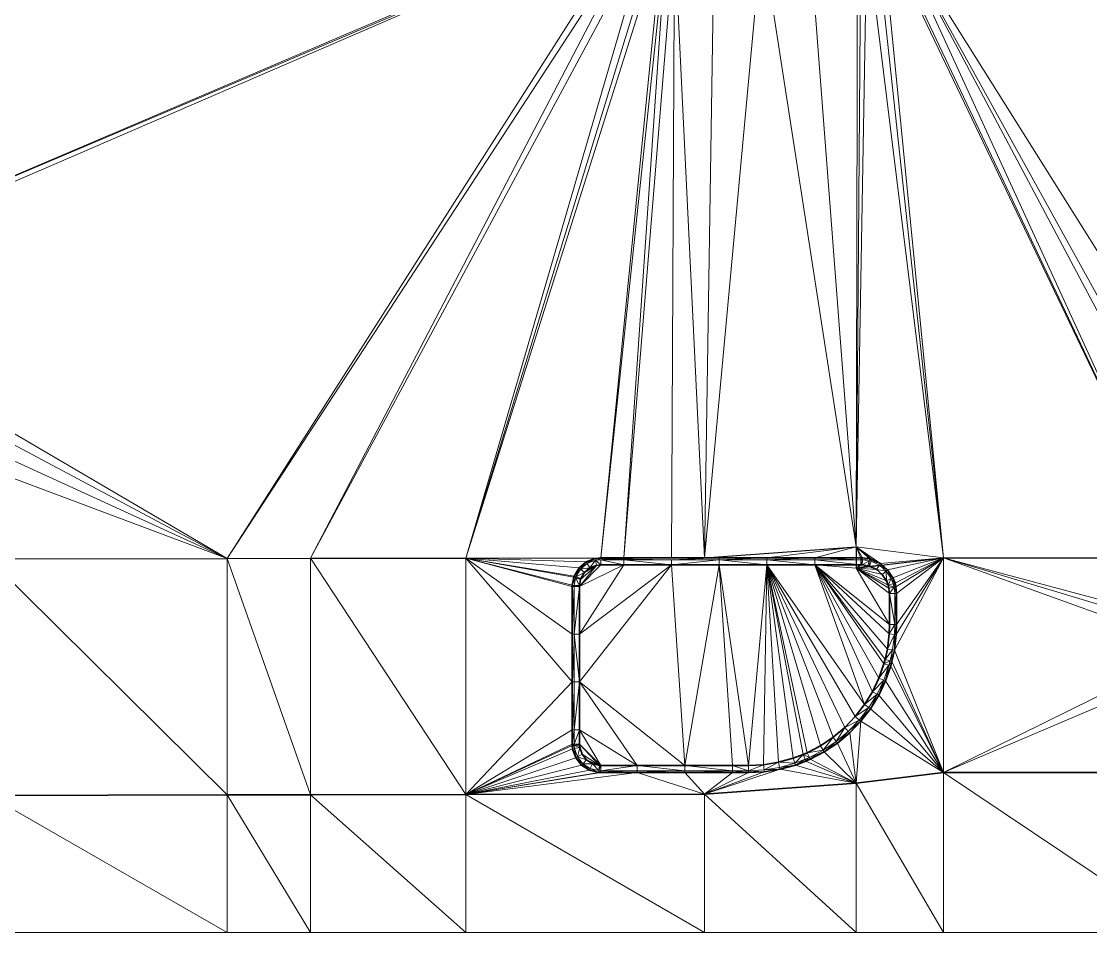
# Model space of a CAD drawing. Header units: metres. Extents: x 246428 to 246884, y 7418966 to 7419490.
# Drawn here: x 246635.7 to 246658.09, y 7419380.21 to 7419399.29 of the extents above; entities that cross this region are included whole.
import ezdxf

# ---------------------------------------------------------------- set-up
doc = ezdxf.new("R2010")
doc.units = ezdxf.units.M
doc.linetypes.add('blank name', pattern=[0])
doc.linetypes.add('HIDDEN', pattern=[9.525, 6.35, -3.175])
doc.layers.add('_12D_UNMAPPED', color=7, linetype='Continuous')
doc.layers.add('GRADELINES', color=250, linetype='HIDDEN', lineweight=25)
for name, color, linetype, lineweight, true_color in [('KERB_BACK', 7, 'Continuous', 35, 0x5fd2ff), ('KERB_LINE', 7, 'Continuous', 18, 0xb9b9b9), ('KERB_LIP', 7, 'Continuous', 35, 0x5fd2ff), ('KERB_TOP', 7, 'Continuous', 18, 0xb9b9b9)]:
    doc.layers.add(name, color=color, linetype=linetype, lineweight=lineweight, true_color=true_color)

msp = doc.modelspace()

# ---------------------------------------------------------------- linework, layer by layer
at = {"layer": '_12D_UNMAPPED', "color": 3, "linetype": 'blank name', "lineweight": 0}
for points in [[(246648.647, 7419401.646, 33.867), (246630.292, 7419393.816, 33.61), (246633.994, 7419408.659, 33.529)], [(246662.271, 7419388.055, 34.251), (246653.899, 7419401.382, 33.964), (246662.346, 7419406.257, 34.071)], [(246630.292, 7419393.816, 33.61), (246648.647, 7419401.646, 33.867), (246648.658, 7419401.601, 33.868)], [(246630.362, 7419393.691, 33.612), (246630.292, 7419393.816, 33.61), (246648.658, 7419401.601, 33.868)], [(246640.008, 7419388.04, 33.845), (246630.362, 7419393.691, 33.612), (246648.658, 7419401.601, 33.868)], [(246640.008, 7419388.04, 33.845), (246648.658, 7419401.601, 33.868), (246648.737, 7419401.418, 33.871)], [(246641.752, 7419388.044, 33.877), (246640.008, 7419388.04, 33.845), (246648.737, 7419401.418, 33.871)], [(246641.752, 7419388.044, 33.877), (246648.737, 7419401.418, 33.871), (246648.862, 7419401.263, 33.875)], [(246660.008, 7419388.055, 34.21), (246653.765, 7419401.234, 33.964), (246653.899, 7419401.382, 33.964)], [(246662.271, 7419388.055, 34.251), (246661.271, 7419388.055, 34.233), (246653.899, 7419401.382, 33.964)], [(246660.983, 7419388.055, 34.228), (246660.983, 7419388.055, 34.228), (246653.899, 7419401.382, 33.964)], [(246661.271, 7419388.055, 34.233), (246660.983, 7419388.055, 34.228), (246653.899, 7419401.382, 33.964)], [(246660.983, 7419388.055, 34.228), (246660.008, 7419388.055, 34.21), (246653.899, 7419401.382, 33.964)], [(246645.008, 7419388.05, 33.936), (246641.752, 7419388.044, 33.877), (246648.862, 7419401.263, 33.875)], [(246645.008, 7419388.05, 33.936), (246648.862, 7419401.263, 33.875), (246649.023, 7419401.145, 33.879)], [(246645.008, 7419388.05, 33.936), (246645.008, 7419388.05, 33.936), (246649.023, 7419401.145, 33.879)], [(246645.008, 7419388.05, 33.936), (246649.023, 7419401.145, 33.879), (246649.135, 7419401.096, 33.881)], [(246655.008, 7419388.055, 34.119), (246653.597, 7419401.126, 33.962), (246653.717, 7419401.196, 33.964)], [(246660.008, 7419388.055, 34.21), (246653.717, 7419401.196, 33.964), (246653.765, 7419401.234, 33.964)], [(246660.008, 7419388.055, 34.21), (246655.008, 7419388.055, 34.119), (246653.717, 7419401.196, 33.964)], [(246647.835, 7419388.055, 33.988), (246645.008, 7419388.05, 33.936), (246649.135, 7419401.096, 33.881)], [(246647.835, 7419388.055, 33.988), (246649.135, 7419401.096, 33.881), (246649.209, 7419401.075, 33.883)], [(246648.314, 7419388.055, 33.997), (246647.835, 7419388.055, 33.988), (246649.209, 7419401.075, 33.883)], [(246648.314, 7419388.055, 33.997), (246649.209, 7419401.075, 33.883), (246649.379, 7419401.055, 33.886)], [(246649.314, 7419388.055, 34.015), (246648.314, 7419388.055, 33.997), (246649.379, 7419401.055, 33.886)], [(246650.008, 7419388.056, 34.027), (246649.314, 7419388.055, 34.015), (246649.379, 7419401.055, 33.886)], [(246650.008, 7419388.056, 34.027), (246649.379, 7419401.055, 33.886), (246650.208, 7419401.055, 33.901)], [(246653.179, 7419388.285, 34.088), (246650.008, 7419388.056, 34.027), (246651.208, 7419401.055, 33.919)], [(246651.208, 7419401.055, 33.919), (246650.008, 7419388.056, 34.027), (246650.208, 7419401.055, 33.901)], [(246653.179, 7419388.285, 34.088), (246651.208, 7419401.055, 33.919), (246652.208, 7419401.055, 33.938)], [(246653.18, 7419388.285, 34.088), (246652.208, 7419401.055, 33.938), (246653.208, 7419401.055, 33.956)], [(246653.18, 7419388.285, 34.088), (246653.179, 7419388.285, 34.088), (246652.208, 7419401.055, 33.938)], [(246653.18, 7419388.285, 34.088), (246653.279, 7419401.055, 33.957), (246653.407, 7419401.066, 33.959)], [(246655.008, 7419388.055, 34.119), (246653.18, 7419388.285, 34.088), (246653.407, 7419401.066, 33.959)], [(246653.18, 7419388.285, 34.088), (246653.208, 7419401.055, 33.956), (246653.279, 7419401.055, 33.957)], [(246655.008, 7419388.055, 34.119), (246653.407, 7419401.066, 33.959), (246653.597, 7419401.126, 33.962)], [(246630.362, 7419393.691, 33.612), (246640.008, 7419388.04, 33.845), (246630.695, 7419393.001, 33.625)], [(246630.695, 7419393.001, 33.625), (246640.008, 7419388.04, 33.845), (246631.129, 7419392.1, 33.642)], [(246640.008, 7419388.04, 33.845), (246631.564, 7419391.199, 33.659), (246631.129, 7419392.1, 33.642)], [(246640.008, 7419388.04, 33.845), (246635.008, 7419388.03, 33.753), (246631.564, 7419391.199, 33.659)], [(246653.179, 7419388.285, 34.088), (246651.314, 7419388.055, 34.051), (246650.008, 7419388.056, 34.027)], [(246653.179, 7419388.285, 34.088), (246652.314, 7419388.055, 34.07), (246651.314, 7419388.055, 34.051)], [(246653.179, 7419388.285, 34.088), (246653.279, 7419388.055, 34.087), (246652.314, 7419388.055, 34.07)], [(246653.279, 7419388.055, 34.087), (246653.179, 7419388.285, 34.088), (246653.18, 7419388.285, 34.088)], [(246653.18, 7419388.285, 34.088), (246655.008, 7419388.055, 34.119), (246653.69, 7419387.933, 34.092)], [(246653.18, 7419388.285, 34.088), (246653.69, 7419387.933, 34.092), (246653.511, 7419388.019, 34.091)], [(246653.18, 7419388.285, 34.088), (246653.511, 7419388.019, 34.091), (246653.466, 7419388.032, 34.09)], [(246653.18, 7419388.285, 34.088), (246653.466, 7419388.032, 34.09), (246653.314, 7419388.054, 34.088)], [(246653.18, 7419388.285, 34.088), (246653.314, 7419388.054, 34.088), (246653.279, 7419388.055, 34.087)], [(246640.008, 7419383.09, 33.797), (246635.008, 7419388.03, 33.753), (246640.008, 7419388.04, 33.845)], [(246640.008, 7419383.09, 33.797), (246635.008, 7419383.08, 33.727), (246635.008, 7419388.03, 33.753)], [(246641.752, 7419383.093, 33.827), (246640.008, 7419388.04, 33.845), (246641.752, 7419388.044, 33.877)], [(246640.008, 7419383.09, 33.797), (246640.008, 7419388.04, 33.845), (246641.752, 7419383.093, 33.827)], [(246645.008, 7419383.099, 33.887), (246641.752, 7419388.044, 33.877), (246645.008, 7419388.05, 33.936)], [(246645.008, 7419383.099, 33.887), (246641.752, 7419383.093, 33.827), (246641.752, 7419388.044, 33.877)], [(246647.715, 7419388.043, 33.985), (246645.008, 7419388.05, 33.936), (246647.835, 7419388.055, 33.988)], [(246645.008, 7419388.05, 33.936), (246645.008, 7419388.05, 33.936), (246647.235, 7419385.455, 33.951)], [(246645.008, 7419388.05, 33.936), (246647.235, 7419387.455, 33.971), (246647.235, 7419386.455, 33.961)], [(246645.008, 7419388.05, 33.936), (246647.235, 7419386.455, 33.961), (246647.235, 7419385.455, 33.951)], [(246645.008, 7419383.099, 33.887), (246645.008, 7419388.05, 33.936), (246647.235, 7419385.455, 33.951)], [(246647.235, 7419387.455, 33.971), (246645.008, 7419388.05, 33.936), (246647.235, 7419387.455, 33.971)], [(246645.008, 7419388.05, 33.936), (246647.715, 7419388.043, 33.985), (246647.529, 7419387.972, 33.981)], [(246645.008, 7419388.05, 33.936), (246647.529, 7419387.972, 33.981), (246647.377, 7419387.844, 33.977)], [(246645.008, 7419388.05, 33.936), (246647.377, 7419387.844, 33.977), (246647.275, 7419387.672, 33.973)], [(246645.008, 7419388.05, 33.936), (246647.275, 7419387.672, 33.973), (246647.267, 7419387.65, 33.973)], [(246645.008, 7419388.05, 33.936), (246647.267, 7419387.65, 33.973), (246647.235, 7419387.478, 33.971)], [(246645.008, 7419388.05, 33.936), (246647.235, 7419387.478, 33.971), (246647.235, 7419387.455, 33.971)], [(246647.377, 7419387.844, 33.977), (246647.529, 7419387.972, 33.981), (246647.408, 7419387.818, 34.127)], [(246647.529, 7419387.972, 33.981), (246647.55, 7419387.937, 34.131), (246647.408, 7419387.818, 34.127)], [(246647.408, 7419387.818, 34.127), (246647.55, 7419387.937, 34.131), (246647.606, 7419387.843, 34.131)], [(246647.529, 7419387.972, 33.981), (246647.715, 7419388.043, 33.985), (246647.55, 7419387.937, 34.131)], [(246647.715, 7419388.043, 33.985), (246647.723, 7419388.004, 34.135), (246647.55, 7419387.937, 34.131)], [(246647.55, 7419387.937, 34.131), (246647.723, 7419388.004, 34.135), (246647.606, 7419387.843, 34.131)], [(246647.723, 7419388.004, 34.135), (246647.745, 7419387.896, 34.135), (246647.606, 7419387.843, 34.131)], [(246649.314, 7419388.055, 34.015), (246647.715, 7419388.043, 33.985), (246648.314, 7419388.055, 33.997)], [(246650.314, 7419388.055, 34.033), (246647.715, 7419388.043, 33.985), (246649.314, 7419388.055, 34.015)], [(246649.314, 7419388.015, 34.165), (246647.715, 7419388.043, 33.985), (246650.314, 7419388.055, 34.033)], [(246647.835, 7419388.055, 33.988), (246648.314, 7419388.055, 33.997), (246647.715, 7419388.043, 33.985)], [(246647.715, 7419388.043, 33.985), (246647.835, 7419388.015, 34.138), (246647.723, 7419388.004, 34.135)], [(246647.715, 7419388.043, 33.985), (246649.314, 7419388.015, 34.165), (246648.314, 7419388.015, 34.147)], [(246647.715, 7419388.043, 33.985), (246648.314, 7419388.015, 34.147), (246647.835, 7419388.015, 34.138)], [(246647.723, 7419388.004, 34.135), (246647.835, 7419388.015, 34.138), (246647.835, 7419387.905, 34.138)], [(246647.723, 7419388.004, 34.135), (246647.835, 7419387.905, 34.138), (246647.745, 7419387.896, 34.135)], [(246647.835, 7419388.015, 34.138), (246648.314, 7419388.015, 34.147), (246648.314, 7419387.905, 34.147)], [(246647.835, 7419388.015, 34.138), (246648.314, 7419387.905, 34.147), (246647.835, 7419387.905, 34.138)], [(246648.314, 7419388.015, 34.147), (246649.314, 7419388.015, 34.165), (246649.314, 7419387.905, 34.165)], [(246648.314, 7419388.015, 34.147), (246649.314, 7419387.905, 34.165), (246648.314, 7419387.905, 34.147)], [(246650.008, 7419388.056, 34.027), (246650.314, 7419388.055, 34.033), (246649.314, 7419388.055, 34.015)], [(246649.314, 7419388.015, 34.165), (246650.314, 7419388.055, 34.033), (246650.314, 7419388.015, 34.183)], [(246649.314, 7419387.905, 34.165), (246649.314, 7419388.015, 34.165), (246650.314, 7419388.015, 34.183)], [(246649.314, 7419387.905, 34.165), (246650.314, 7419388.015, 34.183), (246650.314, 7419387.905, 34.183)], [(246651.314, 7419388.055, 34.051), (246650.314, 7419388.055, 34.033), (246650.008, 7419388.056, 34.027)], [(246651.314, 7419388.055, 34.051), (246651.314, 7419388.015, 34.201), (246650.314, 7419388.015, 34.183)], [(246650.314, 7419388.055, 34.033), (246651.314, 7419388.055, 34.051), (246650.314, 7419388.015, 34.183)], [(246650.314, 7419388.015, 34.183), (246651.314, 7419387.905, 34.201), (246650.314, 7419387.905, 34.183)], [(246650.314, 7419388.015, 34.183), (246651.314, 7419388.015, 34.201), (246651.314, 7419387.905, 34.201)], [(246651.314, 7419388.055, 34.051), (246652.314, 7419388.055, 34.07), (246651.314, 7419388.015, 34.201)], [(246652.314, 7419388.055, 34.07), (246652.314, 7419388.015, 34.22), (246651.314, 7419388.015, 34.201)], [(246651.314, 7419388.015, 34.201), (246652.314, 7419387.905, 34.22), (246651.314, 7419387.905, 34.201)], [(246651.314, 7419388.015, 34.201), (246652.314, 7419388.015, 34.22), (246652.314, 7419387.905, 34.22)], [(246653.279, 7419388.015, 34.237), (246652.314, 7419388.055, 34.07), (246653.279, 7419388.055, 34.087)], [(246652.314, 7419388.055, 34.07), (246653.279, 7419388.015, 34.237), (246652.314, 7419388.015, 34.22)], [(246653.279, 7419387.905, 34.237), (246652.314, 7419388.015, 34.22), (246653.279, 7419388.015, 34.237)], [(246652.314, 7419388.015, 34.22), (246653.279, 7419387.905, 34.237), (246652.314, 7419387.905, 34.22)], [(246653.279, 7419388.055, 34.087), (246653.314, 7419388.054, 34.088), (246653.313, 7419388.015, 34.238)], [(246653.279, 7419388.055, 34.087), (246653.313, 7419388.015, 34.238), (246653.279, 7419388.015, 34.237)], [(246653.279, 7419388.015, 34.237), (246653.313, 7419388.015, 34.238), (246653.307, 7419387.905, 34.238)], [(246653.279, 7419388.015, 34.237), (246653.307, 7419387.905, 34.238), (246653.279, 7419387.905, 34.237)], [(246653.313, 7419388.015, 34.238), (246653.456, 7419387.993, 34.24), (246653.307, 7419387.905, 34.238)], [(246653.456, 7419387.993, 34.24), (246653.429, 7419387.886, 34.24), (246653.307, 7419387.905, 34.238)], [(246653.314, 7419388.054, 34.088), (246653.466, 7419388.032, 34.09), (246653.313, 7419388.015, 34.238)], [(246653.466, 7419388.032, 34.09), (246653.456, 7419387.993, 34.24), (246653.313, 7419388.015, 34.238)], [(246653.456, 7419387.993, 34.24), (246653.464, 7419387.876, 34.241), (246653.429, 7419387.886, 34.24)], [(246653.466, 7419388.032, 34.09), (246653.498, 7419387.981, 34.241), (246653.456, 7419387.993, 34.24)], [(246653.456, 7419387.993, 34.24), (246653.498, 7419387.981, 34.241), (246653.464, 7419387.876, 34.241)], [(246653.498, 7419387.981, 34.241), (246653.669, 7419387.899, 34.242), (246653.464, 7419387.876, 34.241)], [(246653.466, 7419388.032, 34.09), (246653.511, 7419388.019, 34.091), (246653.498, 7419387.981, 34.241)], [(246653.511, 7419388.019, 34.091), (246653.69, 7419387.933, 34.092), (246653.498, 7419387.981, 34.241)], [(246653.69, 7419387.933, 34.092), (246653.669, 7419387.899, 34.242), (246653.498, 7419387.981, 34.241)], [(246653.669, 7419387.899, 34.242), (246653.69, 7419387.933, 34.092), (246653.841, 7419387.802, 34.093)], [(246653.69, 7419387.933, 34.092), (246655.008, 7419388.055, 34.119), (246653.841, 7419387.802, 34.093)], [(246655.008, 7419388.055, 34.119), (246653.952, 7419387.637, 34.094), (246653.841, 7419387.802, 34.093)], [(246655.008, 7419388.055, 34.119), (246653.997, 7419387.522, 34.095), (246653.952, 7419387.637, 34.094)], [(246655.008, 7419388.055, 34.119), (246655.008, 7419383.555, 34.074), (246653.983, 7419386.118, 34.08)], [(246655.008, 7419388.055, 34.119), (246653.983, 7419386.118, 34.08), (246654.023, 7419386.449, 34.084)], [(246655.008, 7419388.055, 34.119), (246654.016, 7419387.448, 34.094), (246653.997, 7419387.522, 34.095)], [(246655.008, 7419388.055, 34.119), (246654.029, 7419387.305, 34.093), (246654.016, 7419387.448, 34.094)], [(246655.008, 7419388.055, 34.119), (246654.023, 7419386.449, 34.084), (246654.029, 7419386.655, 34.087)], [(246655.008, 7419388.055, 34.119), (246654.029, 7419386.655, 34.087), (246654.029, 7419387.305, 34.093)], [(246655.008, 7419388.055, 34.119), (246660.008, 7419388.055, 34.21), (246660.233, 7419386.655, 34.2)], [(246655.008, 7419388.055, 34.119), (246660.233, 7419386.655, 34.2), (246660.238, 7419386.483, 34.199)], [(246655.008, 7419388.055, 34.119), (246660.238, 7419386.483, 34.199), (246660.274, 7419386.152, 34.197)], [(246655.008, 7419383.555, 34.074), (246655.008, 7419388.055, 34.119), (246660.274, 7419386.152, 34.197)], [(246647.275, 7419387.672, 33.973), (246647.377, 7419387.844, 33.977), (246647.408, 7419387.818, 34.127)], [(246647.275, 7419387.672, 33.973), (246647.408, 7419387.818, 34.127), (246647.313, 7419387.658, 34.123)], [(246647.313, 7419387.658, 34.123), (246647.408, 7419387.818, 34.127), (246647.492, 7419387.746, 34.127)], [(246647.313, 7419387.658, 34.123), (246647.492, 7419387.746, 34.127), (246647.415, 7419387.618, 34.123)], [(246647.385, 7419386.455, 34.111), (246647.385, 7419387.455, 34.121), (246648.314, 7419387.905, 34.147)], [(246647.385, 7419385.455, 34.101), (246647.385, 7419386.455, 34.111), (246649.314, 7419387.905, 34.165)], [(246649.592, 7419383.705, 34.125), (246647.385, 7419385.455, 34.101), (246649.314, 7419387.905, 34.165)], [(246649.314, 7419387.905, 34.165), (246647.385, 7419386.455, 34.111), (246648.314, 7419387.905, 34.147)], [(246648.314, 7419387.905, 34.147), (246647.385, 7419387.455, 34.121), (246647.835, 7419387.905, 34.138)], [(246647.745, 7419387.896, 34.135), (246647.835, 7419387.905, 34.138), (246647.385, 7419387.455, 34.121)], [(246647.835, 7419387.905, 34.138), (246647.385, 7419387.455, 34.121), (246647.385, 7419387.455, 34.121)], [(246647.409, 7419387.602, 34.123), (246647.745, 7419387.896, 34.135), (246647.385, 7419387.455, 34.121)], [(246647.408, 7419387.818, 34.127), (246647.606, 7419387.843, 34.131), (246647.492, 7419387.746, 34.127)], [(246647.492, 7419387.746, 34.127), (246647.745, 7419387.896, 34.135), (246647.409, 7419387.602, 34.123)], [(246647.415, 7419387.618, 34.123), (246647.492, 7419387.746, 34.127), (246647.409, 7419387.602, 34.123)], [(246647.606, 7419387.843, 34.131), (246647.745, 7419387.896, 34.135), (246647.492, 7419387.746, 34.127)], [(246650.314, 7419387.905, 34.183), (246649.592, 7419383.705, 34.125), (246649.314, 7419387.905, 34.165)], [(246650.592, 7419383.705, 34.143), (246649.592, 7419383.705, 34.125), (246650.314, 7419387.905, 34.183)], [(246651.314, 7419387.905, 34.201), (246650.929, 7419383.705, 34.149), (246650.314, 7419387.905, 34.183)], [(246650.929, 7419383.705, 34.149), (246650.592, 7419383.705, 34.143), (246650.314, 7419387.905, 34.183)], [(246651.242, 7419383.722, 34.156), (246650.929, 7419383.705, 34.149), (246651.314, 7419387.905, 34.201)], [(246651.555, 7419383.772, 34.162), (246651.242, 7419383.722, 34.156), (246651.314, 7419387.905, 34.201)], [(246652.314, 7419387.905, 34.22), (246653.357, 7419384.979, 34.209), (246651.314, 7419387.905, 34.201)], [(246652.437, 7419384.12, 34.182), (246652.156, 7419383.972, 34.176), (246651.314, 7419387.905, 34.201)], [(246652.073, 7419383.936, 34.174), (246651.861, 7419383.856, 34.169), (246651.314, 7419387.905, 34.201)], [(246652.156, 7419383.972, 34.176), (246652.073, 7419383.936, 34.174), (246651.314, 7419387.905, 34.201)], [(246653.357, 7419384.979, 34.209), (246653.163, 7419384.728, 34.203), (246651.314, 7419387.905, 34.201)], [(246653.163, 7419384.728, 34.203), (246652.943, 7419384.5, 34.196), (246651.314, 7419387.905, 34.201)], [(246652.7, 7419384.296, 34.189), (246652.437, 7419384.12, 34.182), (246651.314, 7419387.905, 34.201)], [(246652.943, 7419384.5, 34.196), (246652.7, 7419384.296, 34.189), (246651.314, 7419387.905, 34.201)], [(246651.861, 7419383.856, 34.169), (246651.555, 7419383.772, 34.162), (246651.314, 7419387.905, 34.201)], [(246653.18, 7419387.835, 34.083), (246653.879, 7419386.655, 34.237), (246652.314, 7419387.905, 34.22)], [(246653.879, 7419386.655, 34.237), (246653.873, 7419386.459, 34.234), (246652.314, 7419387.905, 34.22)], [(246653.873, 7419386.459, 34.234), (246653.835, 7419386.144, 34.23), (246652.314, 7419387.905, 34.22)], [(246653.835, 7419386.144, 34.23), (246653.787, 7419385.922, 34.227), (246652.314, 7419387.905, 34.22)], [(246653.787, 7419385.922, 34.227), (246653.763, 7419385.835, 34.226), (246652.314, 7419387.905, 34.22)], [(246653.763, 7419385.835, 34.226), (246653.659, 7419385.536, 34.22), (246652.314, 7419387.905, 34.22)], [(246653.659, 7419385.536, 34.22), (246653.523, 7419385.249, 34.214), (246652.314, 7419387.905, 34.22)], [(246653.523, 7419385.249, 34.214), (246653.357, 7419384.979, 34.209), (246652.314, 7419387.905, 34.22)], [(246653.18, 7419387.835, 34.083), (246652.314, 7419387.905, 34.22), (246653.279, 7419387.905, 34.237)], [(246653.429, 7419387.886, 34.24), (246653.18, 7419387.835, 34.083), (246653.307, 7419387.905, 34.238)], [(246653.307, 7419387.905, 34.238), (246653.18, 7419387.835, 34.083), (246653.279, 7419387.905, 34.237)], [(246653.464, 7419387.876, 34.241), (246653.18, 7419387.835, 34.083), (246653.429, 7419387.886, 34.24)], [(246653.18, 7419387.835, 34.083), (246653.464, 7419387.876, 34.241), (246653.608, 7419387.807, 34.242)], [(246653.879, 7419387.305, 34.243), (246653.18, 7419387.835, 34.083), (246653.869, 7419387.419, 34.244)], [(246653.879, 7419386.655, 34.237), (246653.18, 7419387.835, 34.083), (246653.879, 7419387.305, 34.243)], [(246653.869, 7419387.419, 34.244), (246653.18, 7419387.835, 34.083), (246653.854, 7419387.479, 34.245)], [(246653.854, 7419387.479, 34.245), (246653.18, 7419387.835, 34.083), (246653.818, 7419387.57, 34.244)], [(246653.818, 7419387.57, 34.244), (246653.18, 7419387.835, 34.083), (246653.729, 7419387.703, 34.243)], [(246653.729, 7419387.703, 34.243), (246653.18, 7419387.835, 34.083), (246653.608, 7419387.807, 34.242)], [(246653.669, 7419387.899, 34.242), (246653.608, 7419387.807, 34.242), (246653.464, 7419387.876, 34.241)], [(246653.669, 7419387.899, 34.242), (246653.811, 7419387.776, 34.243), (246653.608, 7419387.807, 34.242)], [(246653.608, 7419387.807, 34.242), (246653.811, 7419387.776, 34.243), (246653.729, 7419387.703, 34.243)], [(246653.669, 7419387.899, 34.242), (246653.841, 7419387.802, 34.093), (246653.811, 7419387.776, 34.243)], [(246653.811, 7419387.776, 34.243), (246653.818, 7419387.57, 34.244), (246653.729, 7419387.703, 34.243)], [(246653.841, 7419387.802, 34.093), (246653.916, 7419387.619, 34.244), (246653.811, 7419387.776, 34.243)], [(246653.811, 7419387.776, 34.243), (246653.916, 7419387.619, 34.244), (246653.818, 7419387.57, 34.244)], [(246653.841, 7419387.802, 34.093), (246653.952, 7419387.637, 34.094), (246653.916, 7419387.619, 34.244)], [(246647.235, 7419387.478, 33.971), (246647.267, 7419387.65, 33.973), (246647.305, 7419387.637, 34.123)], [(246647.235, 7419387.478, 33.971), (246647.305, 7419387.637, 34.123), (246647.275, 7419387.476, 34.121)], [(246647.235, 7419387.455, 33.971), (246647.235, 7419387.478, 33.971), (246647.275, 7419387.476, 34.121)], [(246647.235, 7419387.455, 33.971), (246647.275, 7419387.476, 34.121), (246647.275, 7419387.455, 34.121)], [(246647.267, 7419387.65, 33.973), (246647.275, 7419387.672, 33.973), (246647.313, 7419387.658, 34.123)], [(246647.267, 7419387.65, 33.973), (246647.313, 7419387.658, 34.123), (246647.305, 7419387.637, 34.123)], [(246647.275, 7419387.476, 34.121), (246647.305, 7419387.637, 34.123), (246647.385, 7419387.472, 34.121)], [(246647.275, 7419387.476, 34.121), (246647.385, 7419387.472, 34.121), (246647.385, 7419387.455, 34.121)], [(246647.275, 7419387.455, 34.121), (246647.275, 7419387.476, 34.121), (246647.385, 7419387.455, 34.121)], [(246647.305, 7419387.637, 34.123), (246647.313, 7419387.658, 34.123), (246647.415, 7419387.618, 34.123)], [(246647.305, 7419387.637, 34.123), (246647.415, 7419387.618, 34.123), (246647.409, 7419387.602, 34.123)], [(246647.305, 7419387.637, 34.123), (246647.409, 7419387.602, 34.123), (246647.385, 7419387.472, 34.121)], [(246647.385, 7419387.472, 34.121), (246647.409, 7419387.602, 34.123), (246647.385, 7419387.455, 34.121)], [(246653.916, 7419387.619, 34.244), (246653.854, 7419387.479, 34.245), (246653.818, 7419387.57, 34.244)], [(246653.916, 7419387.619, 34.244), (246653.959, 7419387.511, 34.245), (246653.854, 7419387.479, 34.245)], [(246653.959, 7419387.511, 34.245), (246653.977, 7419387.44, 34.244), (246653.854, 7419387.479, 34.245)], [(246653.977, 7419387.44, 34.244), (246653.869, 7419387.419, 34.244), (246653.854, 7419387.479, 34.245)], [(246653.952, 7419387.637, 34.094), (246653.959, 7419387.511, 34.245), (246653.916, 7419387.619, 34.244)], [(246653.952, 7419387.637, 34.094), (246653.997, 7419387.522, 34.095), (246653.959, 7419387.511, 34.245)], [(246653.997, 7419387.522, 34.095), (246654.016, 7419387.448, 34.094), (246653.959, 7419387.511, 34.245)], [(246654.016, 7419387.448, 34.094), (246653.977, 7419387.44, 34.244), (246653.959, 7419387.511, 34.245)], [(246647.235, 7419386.455, 33.961), (246647.275, 7419387.455, 34.121), (246647.275, 7419386.455, 34.111)], [(246647.235, 7419386.455, 33.961), (246647.235, 7419387.455, 33.971), (246647.275, 7419387.455, 34.121)], [(246647.235, 7419387.455, 33.971), (246647.235, 7419387.455, 33.971), (246647.275, 7419387.455, 34.121)], [(246647.275, 7419387.455, 34.121), (246647.235, 7419387.455, 33.971), (246647.275, 7419387.455, 34.121)], [(246647.275, 7419386.455, 34.111), (246647.275, 7419387.455, 34.121), (246647.385, 7419387.455, 34.121)], [(246647.275, 7419386.455, 34.111), (246647.385, 7419387.455, 34.121), (246647.385, 7419386.455, 34.111)], [(246647.275, 7419387.455, 34.121), (246647.275, 7419387.455, 34.121), (246647.385, 7419387.455, 34.121)], [(246647.385, 7419387.455, 34.121), (246647.275, 7419387.455, 34.121), (246647.385, 7419387.455, 34.121)], [(246653.977, 7419387.44, 34.244), (246653.879, 7419387.305, 34.243), (246653.869, 7419387.419, 34.244)], [(246653.977, 7419387.44, 34.244), (246653.989, 7419387.305, 34.243), (246653.879, 7419387.305, 34.243)], [(246653.989, 7419387.305, 34.243), (246653.989, 7419386.655, 34.237), (246653.879, 7419387.305, 34.243)], [(246653.989, 7419386.655, 34.237), (246653.879, 7419386.655, 34.237), (246653.879, 7419387.305, 34.243)], [(246654.016, 7419387.448, 34.094), (246654.029, 7419387.305, 34.093), (246653.977, 7419387.44, 34.244)], [(246654.029, 7419387.305, 34.093), (246653.989, 7419387.305, 34.243), (246653.977, 7419387.44, 34.244)], [(246654.029, 7419387.305, 34.093), (246654.029, 7419386.655, 34.087), (246653.989, 7419387.305, 34.243)], [(246654.029, 7419386.655, 34.087), (246653.989, 7419386.655, 34.237), (246653.989, 7419387.305, 34.243)], [(246653.989, 7419386.655, 34.237), (246653.983, 7419386.451, 34.234), (246653.873, 7419386.459, 34.234)], [(246653.989, 7419386.655, 34.237), (246653.873, 7419386.459, 34.234), (246653.879, 7419386.655, 34.237)], [(246654.029, 7419386.655, 34.087), (246654.023, 7419386.449, 34.084), (246653.983, 7419386.451, 34.234)], [(246654.029, 7419386.655, 34.087), (246653.983, 7419386.451, 34.234), (246653.989, 7419386.655, 34.237)], [(246647.235, 7419386.455, 33.961), (246647.275, 7419386.455, 34.111), (246647.275, 7419385.455, 34.101)], [(246647.235, 7419385.455, 33.951), (246647.235, 7419386.455, 33.961), (246647.275, 7419385.455, 34.101)], [(246647.275, 7419385.455, 34.101), (246647.275, 7419386.455, 34.111), (246647.385, 7419385.455, 34.101)], [(246647.275, 7419386.455, 34.111), (246647.385, 7419386.455, 34.111), (246647.385, 7419385.455, 34.101)], [(246653.983, 7419386.451, 34.234), (246653.835, 7419386.144, 34.23), (246653.873, 7419386.459, 34.234)], [(246653.983, 7419386.451, 34.234), (246653.943, 7419386.125, 34.23), (246653.835, 7419386.144, 34.23)], [(246653.983, 7419386.118, 34.08), (246653.943, 7419386.125, 34.23), (246653.983, 7419386.451, 34.234)], [(246654.023, 7419386.449, 34.084), (246653.983, 7419386.118, 34.08), (246653.983, 7419386.451, 34.234)], [(246653.943, 7419386.125, 34.23), (246653.787, 7419385.922, 34.227), (246653.835, 7419386.144, 34.23)], [(246655.008, 7419383.555, 34.074), (246660.274, 7419386.152, 34.197), (246660.346, 7419385.827, 34.194)], [(246653.894, 7419385.895, 34.227), (246653.763, 7419385.835, 34.226), (246653.787, 7419385.922, 34.227)], [(246653.943, 7419386.125, 34.23), (246653.894, 7419385.895, 34.227), (246653.787, 7419385.922, 34.227)], [(246653.983, 7419386.118, 34.08), (246653.894, 7419385.895, 34.227), (246653.943, 7419386.125, 34.23)], [(246653.983, 7419386.118, 34.08), (246653.932, 7419385.885, 34.077), (246653.894, 7419385.895, 34.227)], [(246655.008, 7419383.555, 34.074), (246653.932, 7419385.885, 34.077), (246653.983, 7419386.118, 34.08)], [(246653.869, 7419385.804, 34.226), (246653.659, 7419385.536, 34.22), (246653.763, 7419385.835, 34.226)], [(246653.869, 7419385.804, 34.226), (246653.761, 7419385.494, 34.22), (246653.659, 7419385.536, 34.22)], [(246653.798, 7419385.479, 34.07), (246653.761, 7419385.494, 34.22), (246653.869, 7419385.804, 34.226)], [(246653.894, 7419385.895, 34.227), (246653.869, 7419385.804, 34.226), (246653.763, 7419385.835, 34.226)], [(246653.907, 7419385.793, 34.076), (246653.798, 7419385.479, 34.07), (246653.869, 7419385.804, 34.226)], [(246655.008, 7419383.555, 34.074), (246653.798, 7419385.479, 34.07), (246653.907, 7419385.793, 34.076)], [(246653.932, 7419385.885, 34.077), (246653.869, 7419385.804, 34.226), (246653.894, 7419385.895, 34.227)], [(246653.932, 7419385.885, 34.077), (246653.907, 7419385.793, 34.076), (246653.869, 7419385.804, 34.226)], [(246655.008, 7419383.555, 34.074), (246653.907, 7419385.793, 34.076), (246653.932, 7419385.885, 34.077)], [(246660.008, 7419383.555, 34.165), (246655.008, 7419383.555, 34.074), (246660.346, 7419385.827, 34.194)], [(246653.761, 7419385.494, 34.22), (246653.523, 7419385.249, 34.214), (246653.659, 7419385.536, 34.22)], [(246653.761, 7419385.494, 34.22), (246653.62, 7419385.197, 34.214), (246653.523, 7419385.249, 34.214)], [(246653.655, 7419385.178, 34.064), (246653.62, 7419385.197, 34.214), (246653.761, 7419385.494, 34.22)], [(246653.798, 7419385.479, 34.07), (246653.655, 7419385.178, 34.064), (246653.761, 7419385.494, 34.22)], [(246655.008, 7419383.555, 34.074), (246653.655, 7419385.178, 34.064), (246653.798, 7419385.479, 34.07)], [(246645.008, 7419383.099, 33.887), (246645.008, 7419383.099, 33.887), (246647.235, 7419385.455, 33.951)], [(246645.008, 7419383.099, 33.887), (246647.235, 7419385.455, 33.951), (246647.235, 7419384.455, 33.941)], [(246647.235, 7419384.455, 33.941), (246647.235, 7419385.455, 33.951), (246647.275, 7419384.455, 34.091)], [(246647.235, 7419385.455, 33.951), (246647.275, 7419385.455, 34.101), (246647.275, 7419384.455, 34.091)], [(246647.275, 7419384.455, 34.091), (246647.275, 7419385.455, 34.101), (246647.385, 7419385.455, 34.101)], [(246647.275, 7419384.455, 34.091), (246647.385, 7419385.455, 34.101), (246647.385, 7419384.455, 34.091)], [(246648.592, 7419383.705, 34.107), (246647.385, 7419385.455, 34.101), (246649.592, 7419383.705, 34.125)], [(246647.385, 7419384.455, 34.091), (246647.385, 7419385.455, 34.101), (246648.592, 7419383.705, 34.107)], [(246653.62, 7419385.197, 34.214), (246653.357, 7419384.979, 34.209), (246653.523, 7419385.249, 34.214)], [(246653.62, 7419385.197, 34.214), (246653.447, 7419384.917, 34.209), (246653.357, 7419384.979, 34.209)], [(246653.48, 7419384.894, 34.059), (246653.447, 7419384.917, 34.209), (246653.62, 7419385.197, 34.214)], [(246653.655, 7419385.178, 34.064), (246653.48, 7419384.894, 34.059), (246653.62, 7419385.197, 34.214)], [(246655.008, 7419383.555, 34.074), (246653.48, 7419384.894, 34.059), (246653.655, 7419385.178, 34.064)], [(246653.447, 7419384.917, 34.209), (246653.163, 7419384.728, 34.203), (246653.357, 7419384.979, 34.209)], [(246653.447, 7419384.917, 34.209), (246653.246, 7419384.656, 34.203), (246653.163, 7419384.728, 34.203)], [(246653.48, 7419384.894, 34.059), (246653.246, 7419384.656, 34.203), (246653.447, 7419384.917, 34.209)], [(246653.48, 7419384.894, 34.059), (246653.277, 7419384.63, 34.053), (246653.246, 7419384.656, 34.203)], [(246655.008, 7419383.555, 34.074), (246653.277, 7419384.63, 34.053), (246653.48, 7419384.894, 34.059)], [(246653.246, 7419384.656, 34.203), (246652.943, 7419384.5, 34.196), (246653.163, 7419384.728, 34.203)], [(246653.246, 7419384.656, 34.203), (246653.018, 7419384.419, 34.196), (246652.943, 7419384.5, 34.196)], [(246653.277, 7419384.63, 34.053), (246653.018, 7419384.419, 34.196), (246653.246, 7419384.656, 34.203)], [(246653.277, 7419384.63, 34.053), (246653.046, 7419384.39, 34.046), (246653.018, 7419384.419, 34.196)], [(246653.18, 7419383.335, 34.038), (246653.046, 7419384.39, 34.046), (246653.277, 7419384.63, 34.053)], [(246655.008, 7419383.555, 34.074), (246653.18, 7419383.335, 34.038), (246653.277, 7419384.63, 34.053)], [(246645.008, 7419383.099, 33.887), (246647.235, 7419384.455, 33.941), (246647.235, 7419384.155, 33.938)], [(246647.235, 7419384.155, 33.938), (246647.235, 7419384.455, 33.941), (246647.275, 7419384.455, 34.091)], [(246647.235, 7419384.155, 33.938), (246647.275, 7419384.455, 34.091), (246647.275, 7419384.155, 34.088)], [(246647.275, 7419384.155, 34.088), (246647.385, 7419384.455, 34.091), (246647.385, 7419384.155, 34.088)], [(246647.275, 7419384.155, 34.088), (246647.275, 7419384.455, 34.091), (246647.385, 7419384.455, 34.091)], [(246647.835, 7419383.705, 34.093), (246647.385, 7419384.455, 34.091), (246648.592, 7419383.705, 34.107)], [(246647.385, 7419384.155, 34.088), (246647.385, 7419384.455, 34.091), (246647.835, 7419383.705, 34.093)], [(246652.766, 7419384.208, 34.189), (246652.7, 7419384.296, 34.189), (246652.943, 7419384.5, 34.196)], [(246653.018, 7419384.419, 34.196), (246652.766, 7419384.208, 34.189), (246652.943, 7419384.5, 34.196)], [(246652.79, 7419384.176, 34.039), (246652.766, 7419384.208, 34.189), (246653.018, 7419384.419, 34.196)], [(246653.046, 7419384.39, 34.046), (246652.79, 7419384.176, 34.039), (246653.018, 7419384.419, 34.196)], [(246653.18, 7419383.335, 34.038), (246652.79, 7419384.176, 34.039), (246653.046, 7419384.39, 34.046)], [(246645.008, 7419383.099, 33.887), (246647.235, 7419384.155, 33.938), (246647.236, 7419384.122, 33.937)], [(246645.008, 7419383.099, 33.887), (246647.236, 7419384.122, 33.937), (246647.243, 7419384.056, 33.938)], [(246647.236, 7419384.122, 33.937), (246647.235, 7419384.155, 33.938), (246647.275, 7419384.124, 34.087)], [(246647.235, 7419384.155, 33.938), (246647.275, 7419384.155, 34.088), (246647.275, 7419384.124, 34.087)], [(246647.243, 7419384.056, 33.938), (246647.236, 7419384.122, 33.937), (246647.275, 7419384.124, 34.087)], [(246647.243, 7419384.056, 33.938), (246647.275, 7419384.124, 34.087), (246647.282, 7419384.062, 34.088)], [(246647.275, 7419384.124, 34.087), (246647.275, 7419384.155, 34.088), (246647.385, 7419384.13, 34.087)], [(246647.275, 7419384.155, 34.088), (246647.385, 7419384.155, 34.088), (246647.385, 7419384.13, 34.087)], [(246647.275, 7419384.124, 34.087), (246647.385, 7419384.13, 34.087), (246647.391, 7419384.081, 34.088)], [(246647.282, 7419384.062, 34.088), (246647.275, 7419384.124, 34.087), (246647.391, 7419384.081, 34.088)], [(246647.385, 7419384.13, 34.087), (246647.385, 7419384.155, 34.088), (246647.44, 7419383.94, 34.088)], [(246647.44, 7419383.94, 34.088), (246647.385, 7419384.155, 34.088), (246647.803, 7419383.706, 34.092)], [(246647.803, 7419383.706, 34.092), (246647.385, 7419384.155, 34.088), (246647.835, 7419383.705, 34.093)], [(246647.391, 7419384.081, 34.088), (246647.385, 7419384.13, 34.087), (246647.44, 7419383.94, 34.088)], [(246652.493, 7419384.025, 34.182), (246652.156, 7419383.972, 34.176), (246652.437, 7419384.12, 34.182)], [(246652.493, 7419384.025, 34.182), (246652.437, 7419384.12, 34.182), (246652.7, 7419384.296, 34.189)], [(246652.766, 7419384.208, 34.189), (246652.493, 7419384.025, 34.182), (246652.7, 7419384.296, 34.189)], [(246652.514, 7419383.991, 34.032), (246652.493, 7419384.025, 34.182), (246652.766, 7419384.208, 34.189)], [(246652.79, 7419384.176, 34.039), (246652.514, 7419383.991, 34.032), (246652.766, 7419384.208, 34.189)], [(246653.179, 7419383.335, 34.038), (246652.514, 7419383.991, 34.032), (246652.79, 7419384.176, 34.039)], [(246653.18, 7419383.335, 34.038), (246653.179, 7419383.335, 34.038), (246652.79, 7419384.176, 34.039)], [(246645.008, 7419383.099, 33.887), (246647.243, 7419384.056, 33.938), (246647.308, 7419383.868, 33.938)], [(246647.308, 7419383.868, 33.938), (246647.243, 7419384.056, 33.938), (246647.282, 7419384.062, 34.088)], [(246647.343, 7419383.887, 34.088), (246647.282, 7419384.062, 34.088), (246647.391, 7419384.081, 34.088)], [(246647.308, 7419383.868, 33.938), (246647.282, 7419384.062, 34.088), (246647.343, 7419383.887, 34.088)], [(246647.343, 7419383.887, 34.088), (246647.391, 7419384.081, 34.088), (246647.44, 7419383.94, 34.088)], [(246647.343, 7419383.887, 34.088), (246647.44, 7419383.94, 34.088), (246647.532, 7419383.822, 34.088)], [(246647.532, 7419383.822, 34.088), (246647.44, 7419383.94, 34.088), (246647.803, 7419383.706, 34.092)], [(246651.896, 7419383.752, 34.169), (246651.861, 7419383.856, 34.169), (246652.073, 7419383.936, 34.174)], [(246652.116, 7419383.835, 34.174), (246651.896, 7419383.752, 34.169), (246652.073, 7419383.936, 34.174)], [(246652.202, 7419383.872, 34.176), (246652.073, 7419383.936, 34.174), (246652.156, 7419383.972, 34.176)], [(246652.202, 7419383.872, 34.176), (246652.116, 7419383.835, 34.174), (246652.073, 7419383.936, 34.174)], [(246652.493, 7419384.025, 34.182), (246652.202, 7419383.872, 34.176), (246652.156, 7419383.972, 34.176)], [(246652.514, 7419383.991, 34.032), (246652.202, 7419383.872, 34.176), (246652.493, 7419384.025, 34.182)], [(246652.514, 7419383.991, 34.032), (246652.218, 7419383.836, 34.026), (246652.202, 7419383.872, 34.176)], [(246653.179, 7419383.335, 34.038), (246652.218, 7419383.836, 34.026), (246652.514, 7419383.991, 34.032)], [(246645.008, 7419383.099, 33.887), (246647.308, 7419383.868, 33.938), (246647.431, 7419383.711, 33.938)], [(246645.008, 7419383.099, 33.887), (246647.431, 7419383.711, 33.938), (246647.599, 7419383.604, 33.939)], [(246647.308, 7419383.868, 33.938), (246647.343, 7419383.887, 34.088), (246647.458, 7419383.741, 34.088)], [(246647.431, 7419383.711, 33.938), (246647.308, 7419383.868, 33.938), (246647.458, 7419383.741, 34.088)], [(246647.458, 7419383.741, 34.088), (246647.343, 7419383.887, 34.088), (246647.532, 7419383.822, 34.088)], [(246647.599, 7419383.604, 33.939), (246647.431, 7419383.711, 33.938), (246647.458, 7419383.741, 34.088)], [(246647.458, 7419383.741, 34.088), (246647.532, 7419383.822, 34.088), (246647.658, 7419383.742, 34.089)], [(246647.614, 7419383.64, 34.089), (246647.458, 7419383.741, 34.088), (246647.658, 7419383.742, 34.089)], [(246647.599, 7419383.604, 33.939), (246647.458, 7419383.741, 34.088), (246647.614, 7419383.64, 34.089)], [(246647.658, 7419383.742, 34.089), (246647.532, 7419383.822, 34.088), (246647.803, 7419383.706, 34.092)], [(246647.795, 7419383.597, 34.092), (246647.614, 7419383.64, 34.089), (246647.658, 7419383.742, 34.089)], [(246647.795, 7419383.597, 34.092), (246647.658, 7419383.742, 34.089), (246647.803, 7419383.706, 34.092)], [(246647.795, 7419383.597, 34.092), (246647.803, 7419383.706, 34.092), (246647.835, 7419383.705, 34.093)], [(246647.835, 7419383.595, 34.093), (246647.795, 7419383.597, 34.092), (246647.835, 7419383.705, 34.093)], [(246648.592, 7419383.595, 34.107), (246647.835, 7419383.595, 34.093), (246648.592, 7419383.705, 34.107)], [(246647.835, 7419383.595, 34.093), (246647.835, 7419383.705, 34.093), (246648.592, 7419383.705, 34.107)], [(246649.592, 7419383.595, 34.125), (246648.592, 7419383.705, 34.107), (246649.592, 7419383.705, 34.125)], [(246649.592, 7419383.595, 34.125), (246648.592, 7419383.595, 34.107), (246648.592, 7419383.705, 34.107)], [(246650.592, 7419383.595, 34.143), (246649.592, 7419383.705, 34.125), (246650.592, 7419383.705, 34.143)], [(246650.592, 7419383.595, 34.143), (246649.592, 7419383.595, 34.125), (246649.592, 7419383.705, 34.125)], [(246650.929, 7419383.595, 34.149), (246650.592, 7419383.705, 34.143), (246650.929, 7419383.705, 34.149)], [(246650.929, 7419383.595, 34.149), (246650.592, 7419383.595, 34.143), (246650.592, 7419383.705, 34.143)], [(246651.254, 7419383.613, 34.156), (246650.929, 7419383.595, 34.149), (246651.242, 7419383.722, 34.156)], [(246650.929, 7419383.595, 34.149), (246650.929, 7419383.705, 34.149), (246651.242, 7419383.722, 34.156)], [(246651.254, 7419383.613, 34.156), (246651.242, 7419383.722, 34.156), (246651.555, 7419383.772, 34.162)], [(246651.579, 7419383.665, 34.162), (246651.254, 7419383.613, 34.156), (246651.555, 7419383.772, 34.162)], [(246651.896, 7419383.752, 34.169), (246651.555, 7419383.772, 34.162), (246651.861, 7419383.856, 34.169)], [(246651.896, 7419383.752, 34.169), (246651.579, 7419383.665, 34.162), (246651.555, 7419383.772, 34.162)], [(246651.908, 7419383.714, 34.019), (246651.579, 7419383.665, 34.162), (246651.896, 7419383.752, 34.169)], [(246651.908, 7419383.714, 34.019), (246651.587, 7419383.626, 34.012), (246651.579, 7419383.665, 34.162)], [(246653.179, 7419383.335, 34.038), (246651.587, 7419383.626, 34.012), (246651.908, 7419383.714, 34.019)], [(246651.908, 7419383.714, 34.019), (246651.896, 7419383.752, 34.169), (246652.116, 7419383.835, 34.174)], [(246652.131, 7419383.798, 34.024), (246651.908, 7419383.714, 34.019), (246652.116, 7419383.835, 34.174)], [(246653.179, 7419383.335, 34.038), (246651.908, 7419383.714, 34.019), (246652.131, 7419383.798, 34.024)], [(246652.218, 7419383.836, 34.026), (246652.116, 7419383.835, 34.174), (246652.202, 7419383.872, 34.176)], [(246652.218, 7419383.836, 34.026), (246652.131, 7419383.798, 34.024), (246652.116, 7419383.835, 34.174)], [(246653.179, 7419383.335, 34.038), (246652.131, 7419383.798, 34.024), (246652.218, 7419383.836, 34.026)], [(246647.792, 7419383.557, 33.942), (246645.008, 7419383.099, 33.887), (246647.599, 7419383.604, 33.939)], [(246647.835, 7419383.555, 33.943), (246645.008, 7419383.099, 33.887), (246647.792, 7419383.557, 33.942)], [(246650.008, 7419383.105, 33.978), (246645.008, 7419383.099, 33.887), (246648.592, 7419383.555, 33.957)], [(246648.592, 7419383.555, 33.957), (246645.008, 7419383.099, 33.887), (246647.835, 7419383.555, 33.943)], [(246647.792, 7419383.557, 33.942), (246647.599, 7419383.604, 33.939), (246647.614, 7419383.64, 34.089)], [(246647.792, 7419383.557, 33.942), (246647.614, 7419383.64, 34.089), (246647.795, 7419383.597, 34.092)], [(246647.792, 7419383.557, 33.942), (246647.795, 7419383.597, 34.092), (246647.835, 7419383.595, 34.093)], [(246647.835, 7419383.555, 33.943), (246647.792, 7419383.557, 33.942), (246647.835, 7419383.595, 34.093)], [(246648.592, 7419383.555, 33.957), (246647.835, 7419383.595, 34.093), (246648.592, 7419383.595, 34.107)], [(246648.592, 7419383.555, 33.957), (246647.835, 7419383.555, 33.943), (246647.835, 7419383.595, 34.093)], [(246649.592, 7419383.555, 33.975), (246648.592, 7419383.595, 34.107), (246649.592, 7419383.595, 34.125)], [(246649.592, 7419383.555, 33.975), (246648.592, 7419383.555, 33.957), (246648.592, 7419383.595, 34.107)], [(246650.008, 7419383.105, 33.978), (246648.592, 7419383.555, 33.957), (246649.592, 7419383.555, 33.975)], [(246650.592, 7419383.595, 34.143), (246649.592, 7419383.555, 33.975), (246649.592, 7419383.595, 34.125)], [(246650.592, 7419383.555, 33.993), (246649.592, 7419383.555, 33.975), (246650.592, 7419383.595, 34.143)], [(246650.592, 7419383.555, 33.993), (246650.008, 7419383.105, 33.978), (246649.592, 7419383.555, 33.975)], [(246651.587, 7419383.626, 34.012), (246650.008, 7419383.105, 33.978), (246651.258, 7419383.573, 34.006)], [(246653.179, 7419383.335, 34.038), (246650.008, 7419383.105, 33.978), (246651.587, 7419383.626, 34.012)], [(246650.008, 7419383.105, 33.978), (246650.929, 7419383.555, 33.999), (246651.258, 7419383.573, 34.006)], [(246650.008, 7419383.105, 33.978), (246650.592, 7419383.555, 33.993), (246650.929, 7419383.555, 33.999)], [(246650.929, 7419383.555, 33.999), (246650.592, 7419383.595, 34.143), (246650.929, 7419383.595, 34.149)], [(246650.929, 7419383.555, 33.999), (246650.592, 7419383.555, 33.993), (246650.592, 7419383.595, 34.143)], [(246651.258, 7419383.573, 34.006), (246650.929, 7419383.595, 34.149), (246651.254, 7419383.613, 34.156)], [(246651.258, 7419383.573, 34.006), (246650.929, 7419383.555, 33.999), (246650.929, 7419383.595, 34.149)], [(246651.587, 7419383.626, 34.012), (246651.254, 7419383.613, 34.156), (246651.579, 7419383.665, 34.162)], [(246651.587, 7419383.626, 34.012), (246651.258, 7419383.573, 34.006), (246651.254, 7419383.613, 34.156)], [(246655.008, 7419380.205, 34.04), (246653.18, 7419383.335, 34.038), (246655.008, 7419383.555, 34.074)], [(246660.008, 7419380.205, 34.131), (246655.008, 7419383.555, 34.074), (246660.008, 7419383.555, 34.165)], [(246660.008, 7419380.205, 34.131), (246655.008, 7419380.205, 34.04), (246655.008, 7419383.555, 34.074)], [(246653.179, 7419383.335, 34.038), (246653.179, 7419380.205, 34.007), (246650.008, 7419383.105, 33.978)], [(246653.18, 7419380.205, 34.007), (246653.179, 7419380.205, 34.007), (246653.179, 7419383.335, 34.038)], [(246653.18, 7419383.335, 34.038), (246653.179, 7419383.335, 34.038), (246653.18, 7419383.335, 34.038)], [(246653.18, 7419380.205, 34.007), (246653.179, 7419383.335, 34.038), (246653.18, 7419383.335, 34.038)], [(246653.18, 7419380.205, 34.007), (246653.18, 7419380.205, 34.007), (246653.179, 7419383.335, 34.038)], [(246653.18, 7419380.205, 34.007), (246653.18, 7419383.335, 34.038), (246653.18, 7419383.335, 34.038)], [(246655.008, 7419380.205, 34.04), (246653.18, 7419380.205, 34.007), (246653.18, 7419383.335, 34.038)], [(246640.008, 7419380.205, 33.768), (246635.008, 7419383.08, 33.727), (246640.008, 7419383.09, 33.797)], [(246640.008, 7419380.205, 33.768), (246635.008, 7419380.205, 33.699), (246635.008, 7419383.08, 33.727)], [(246641.752, 7419380.205, 33.798), (246640.008, 7419383.09, 33.797), (246641.752, 7419383.093, 33.827)], [(246641.752, 7419380.205, 33.798), (246640.008, 7419380.205, 33.768), (246640.008, 7419383.09, 33.797)], [(246645.008, 7419380.205, 33.858), (246641.752, 7419383.093, 33.827), (246645.008, 7419383.099, 33.887)], [(246645.008, 7419380.205, 33.858), (246641.752, 7419380.205, 33.798), (246641.752, 7419383.093, 33.827)], [(246650.008, 7419383.105, 33.978), (246650.008, 7419380.205, 33.949), (246645.008, 7419383.099, 33.887)], [(246645.008, 7419380.205, 33.858), (246645.008, 7419383.099, 33.887), (246645.008, 7419383.099, 33.887)], [(246645.008, 7419380.205, 33.858), (246645.008, 7419380.205, 33.858), (246645.008, 7419383.099, 33.887)], [(246650.008, 7419380.205, 33.949), (246645.008, 7419380.205, 33.858), (246645.008, 7419383.099, 33.887)], [(246653.179, 7419380.205, 34.007), (246650.008, 7419380.205, 33.949), (246650.008, 7419383.105, 33.978)]]:
    msp.add_3dface(points, dxfattribs=at)
at = {"layer": 'GRADELINES'}
msp.add_polyline3d([(246635.008, 7419388.03, 33.753), (246640.008, 7419388.04, 33.845), (246641.752, 7419388.044, 33.877), (246645.008, 7419388.05, 33.936), (246645.008, 7419388.05, 33.936), (246650.008, 7419388.056, 34.027), (246653.179, 7419388.285, 34.088), (246653.18, 7419388.285, 34.088), (246653.18, 7419387.835, 34.083), (246655.008, 7419388.055, 34.119), (246660.008, 7419388.055, 34.21), (246665.008, 7419388.055, 34.301), (246670.008, 7419388.055, 34.392), (246675.008, 7419388.055, 34.484), (246680.008, 7419388.055, 34.575), (246685.008, 7419388.055, 34.666), (246690.008, 7419388.055, 34.757), (246695.008, 7419388.055, 34.849), (246700.008, 7419388.055, 34.94), (246705.008, 7419388.055, 35.031), (246710.008, 7419388.055, 35.122), (246715.008, 7419388.055, 35.214), (246716.008, 7419388.055, 35.232)], dxfattribs=at)
at = {"layer": 'KERB_BACK'}
msp.add_polyline3d([(246647.385, 7419387.455, 34.121), (246647.385, 7419386.455, 34.111), (246647.385, 7419385.455, 34.101), (246647.385, 7419384.455, 34.091), (246647.385, 7419384.155, 34.088), (246647.385, 7419384.13, 34.087), (246647.391, 7419384.081, 34.088), (246647.44, 7419383.94, 34.088), (246647.532, 7419383.822, 34.088), (246647.658, 7419383.742, 34.089), (246647.803, 7419383.706, 34.092), (246647.835, 7419383.705, 34.093), (246648.592, 7419383.705, 34.107), (246649.592, 7419383.705, 34.125), (246650.592, 7419383.705, 34.143), (246650.929, 7419383.705, 34.149), (246651.242, 7419383.722, 34.156), (246651.555, 7419383.772, 34.162), (246651.861, 7419383.856, 34.169), (246652.073, 7419383.936, 34.174), (246652.156, 7419383.972, 34.176), (246652.437, 7419384.12, 34.182), (246652.7, 7419384.296, 34.189), (246652.943, 7419384.5, 34.196), (246653.163, 7419384.728, 34.203), (246653.357, 7419384.979, 34.209), (246653.523, 7419385.249, 34.214), (246653.659, 7419385.536, 34.22), (246653.763, 7419385.835, 34.226), (246653.787, 7419385.922, 34.227), (246653.835, 7419386.144, 34.23), (246653.873, 7419386.459, 34.234), (246653.879, 7419386.655, 34.237), (246653.879, 7419387.305, 34.243), (246653.869, 7419387.419, 34.244), (246653.854, 7419387.479, 34.245), (246653.818, 7419387.57, 34.244), (246653.729, 7419387.703, 34.243), (246653.608, 7419387.807, 34.242), (246653.464, 7419387.876, 34.241), (246653.429, 7419387.886, 34.24), (246653.307, 7419387.905, 34.238), (246653.279, 7419387.905, 34.237), (246652.314, 7419387.905, 34.22), (246651.314, 7419387.905, 34.201), (246650.314, 7419387.905, 34.183), (246649.314, 7419387.905, 34.165), (246648.314, 7419387.905, 34.147), (246647.835, 7419387.905, 34.138), (246647.745, 7419387.896, 34.135), (246647.606, 7419387.843, 34.131), (246647.492, 7419387.746, 34.127), (246647.415, 7419387.618, 34.123), (246647.409, 7419387.602, 34.123), (246647.385, 7419387.472, 34.121), (246647.385, 7419387.455, 34.121), (246647.385, 7419387.455, 34.121)], dxfattribs=at)
at = {"layer": 'KERB_LINE'}
msp.add_polyline3d([(246647.235, 7419387.455, 33.971), (246647.235, 7419386.455, 33.961), (246647.235, 7419385.455, 33.951), (246647.235, 7419384.455, 33.941), (246647.235, 7419384.155, 33.938), (246647.236, 7419384.122, 33.937), (246647.243, 7419384.056, 33.938), (246647.308, 7419383.868, 33.938), (246647.431, 7419383.711, 33.938), (246647.599, 7419383.604, 33.939), (246647.792, 7419383.557, 33.942), (246647.835, 7419383.555, 33.943), (246648.592, 7419383.555, 33.957), (246649.592, 7419383.555, 33.975), (246650.592, 7419383.555, 33.993), (246650.929, 7419383.555, 33.999), (246651.258, 7419383.573, 34.006), (246651.587, 7419383.626, 34.012), (246651.908, 7419383.714, 34.019), (246652.131, 7419383.798, 34.024), (246652.218, 7419383.836, 34.026), (246652.514, 7419383.991, 34.032), (246652.79, 7419384.176, 34.039), (246653.046, 7419384.39, 34.046), (246653.277, 7419384.63, 34.053), (246653.48, 7419384.894, 34.059), (246653.655, 7419385.178, 34.064), (246653.798, 7419385.479, 34.07), (246653.907, 7419385.793, 34.076), (246653.932, 7419385.885, 34.077), (246653.983, 7419386.118, 34.08), (246654.023, 7419386.449, 34.084), (246654.029, 7419386.655, 34.087), (246654.029, 7419387.305, 34.093), (246654.016, 7419387.448, 34.094), (246653.997, 7419387.522, 34.095), (246653.952, 7419387.637, 34.094), (246653.841, 7419387.802, 34.093), (246653.69, 7419387.933, 34.092), (246653.511, 7419388.019, 34.091), (246653.466, 7419388.032, 34.09), (246653.314, 7419388.054, 34.088), (246653.279, 7419388.055, 34.087), (246652.314, 7419388.055, 34.07), (246651.314, 7419388.055, 34.051), (246650.314, 7419388.055, 34.033), (246649.314, 7419388.055, 34.015), (246648.314, 7419388.055, 33.997), (246647.835, 7419388.055, 33.988), (246647.715, 7419388.043, 33.985), (246647.529, 7419387.972, 33.981), (246647.377, 7419387.844, 33.977), (246647.275, 7419387.672, 33.973), (246647.267, 7419387.65, 33.973), (246647.235, 7419387.478, 33.971), (246647.235, 7419387.455, 33.971), (246647.235, 7419387.455, 33.971)], dxfattribs=at)
at = {"layer": 'KERB_LIP'}
for points in [[(246647.235, 7419387.455, 33.971), (246647.235, 7419386.455, 33.961), (246647.235, 7419385.455, 33.951), (246647.235, 7419384.455, 33.941), (246647.235, 7419384.155, 33.938), (246647.236, 7419384.122, 33.937), (246647.243, 7419384.056, 33.938), (246647.308, 7419383.868, 33.938), (246647.431, 7419383.711, 33.938), (246647.599, 7419383.604, 33.939), (246647.792, 7419383.557, 33.942), (246647.835, 7419383.555, 33.943), (246648.592, 7419383.555, 33.957), (246649.592, 7419383.555, 33.975), (246650.592, 7419383.555, 33.993), (246650.929, 7419383.555, 33.999), (246651.258, 7419383.573, 34.006), (246651.587, 7419383.626, 34.012), (246651.908, 7419383.714, 34.019), (246652.131, 7419383.798, 34.024), (246652.218, 7419383.836, 34.026), (246652.514, 7419383.991, 34.032), (246652.79, 7419384.176, 34.039), (246653.046, 7419384.39, 34.046), (246653.277, 7419384.63, 34.053), (246653.48, 7419384.894, 34.059), (246653.655, 7419385.178, 34.064), (246653.798, 7419385.479, 34.07), (246653.907, 7419385.793, 34.076), (246653.932, 7419385.885, 34.077), (246653.983, 7419386.118, 34.08), (246654.023, 7419386.449, 34.084), (246654.029, 7419386.655, 34.087), (246654.029, 7419387.305, 34.093), (246654.016, 7419387.448, 34.094), (246653.997, 7419387.522, 34.095), (246653.952, 7419387.637, 34.094), (246653.841, 7419387.802, 34.093), (246653.69, 7419387.933, 34.092), (246653.511, 7419388.019, 34.091), (246653.466, 7419388.032, 34.09), (246653.314, 7419388.054, 34.088), (246653.279, 7419388.055, 34.087), (246652.314, 7419388.055, 34.07), (246651.314, 7419388.055, 34.051), (246650.314, 7419388.055, 34.033), (246649.314, 7419388.055, 34.015), (246648.314, 7419388.055, 33.997), (246647.835, 7419388.055, 33.988), (246647.715, 7419388.043, 33.985), (246647.529, 7419387.972, 33.981), (246647.377, 7419387.844, 33.977), (246647.275, 7419387.672, 33.973), (246647.267, 7419387.65, 33.973), (246647.235, 7419387.478, 33.971), (246647.235, 7419387.455, 33.971), (246647.235, 7419387.455, 33.971)], [(246635.008, 7419383.08, 33.727), (246640.008, 7419383.09, 33.797), (246641.752, 7419383.093, 33.827), (246645.008, 7419383.099, 33.887), (246645.008, 7419383.099, 33.887), (246650.008, 7419383.105, 33.978), (246653.179, 7419383.335, 34.038), (246653.18, 7419383.335, 34.038), (246653.18, 7419383.335, 34.038), (246655.008, 7419383.555, 34.074), (246660.008, 7419383.555, 34.165), (246665.008, 7419383.555, 34.256), (246670.008, 7419383.555, 34.347), (246675.008, 7419383.555, 34.439), (246680.008, 7419383.555, 34.53), (246685.008, 7419383.555, 34.621), (246690.008, 7419383.555, 34.712), (246695.008, 7419383.555, 34.804), (246700.008, 7419383.555, 34.895), (246705.008, 7419383.555, 34.986), (246710.008, 7419383.555, 35.077), (246715.008, 7419383.555, 35.169), (246716.008, 7419383.555, 35.187)]]:
    msp.add_polyline3d(points, dxfattribs=at)
at = {"layer": 'KERB_TOP'}
msp.add_polyline3d([(246647.275, 7419387.455, 34.121), (246647.275, 7419386.455, 34.111), (246647.275, 7419385.455, 34.101), (246647.275, 7419384.455, 34.091), (246647.275, 7419384.155, 34.088), (246647.275, 7419384.124, 34.087), (246647.282, 7419384.062, 34.088), (246647.343, 7419383.887, 34.088), (246647.458, 7419383.741, 34.088), (246647.614, 7419383.64, 34.089), (246647.795, 7419383.597, 34.092), (246647.835, 7419383.595, 34.093), (246648.592, 7419383.595, 34.107), (246649.592, 7419383.595, 34.125), (246650.592, 7419383.595, 34.143), (246650.929, 7419383.595, 34.149), (246651.254, 7419383.613, 34.156), (246651.579, 7419383.665, 34.162), (246651.896, 7419383.752, 34.169), (246652.116, 7419383.835, 34.174), (246652.202, 7419383.872, 34.176), (246652.493, 7419384.025, 34.182), (246652.766, 7419384.208, 34.189), (246653.018, 7419384.419, 34.196), (246653.246, 7419384.656, 34.203), (246653.447, 7419384.917, 34.209), (246653.62, 7419385.197, 34.214), (246653.761, 7419385.494, 34.22), (246653.869, 7419385.804, 34.226), (246653.894, 7419385.895, 34.227), (246653.943, 7419386.125, 34.23), (246653.983, 7419386.451, 34.234), (246653.989, 7419386.655, 34.237), (246653.989, 7419387.305, 34.243), (246653.977, 7419387.44, 34.244), (246653.959, 7419387.511, 34.245), (246653.916, 7419387.619, 34.244), (246653.811, 7419387.776, 34.243), (246653.669, 7419387.899, 34.242), (246653.498, 7419387.981, 34.241), (246653.456, 7419387.993, 34.24), (246653.313, 7419388.015, 34.238), (246653.279, 7419388.015, 34.237), (246652.314, 7419388.015, 34.22), (246651.314, 7419388.015, 34.201), (246650.314, 7419388.015, 34.183), (246649.314, 7419388.015, 34.165), (246648.314, 7419388.015, 34.147), (246647.835, 7419388.015, 34.138), (246647.723, 7419388.004, 34.135), (246647.55, 7419387.937, 34.131), (246647.408, 7419387.818, 34.127), (246647.313, 7419387.658, 34.123), (246647.305, 7419387.637, 34.123), (246647.275, 7419387.476, 34.121), (246647.275, 7419387.455, 34.121), (246647.275, 7419387.455, 34.121)], dxfattribs=at)

doc.saveas('drawing.dxf')
